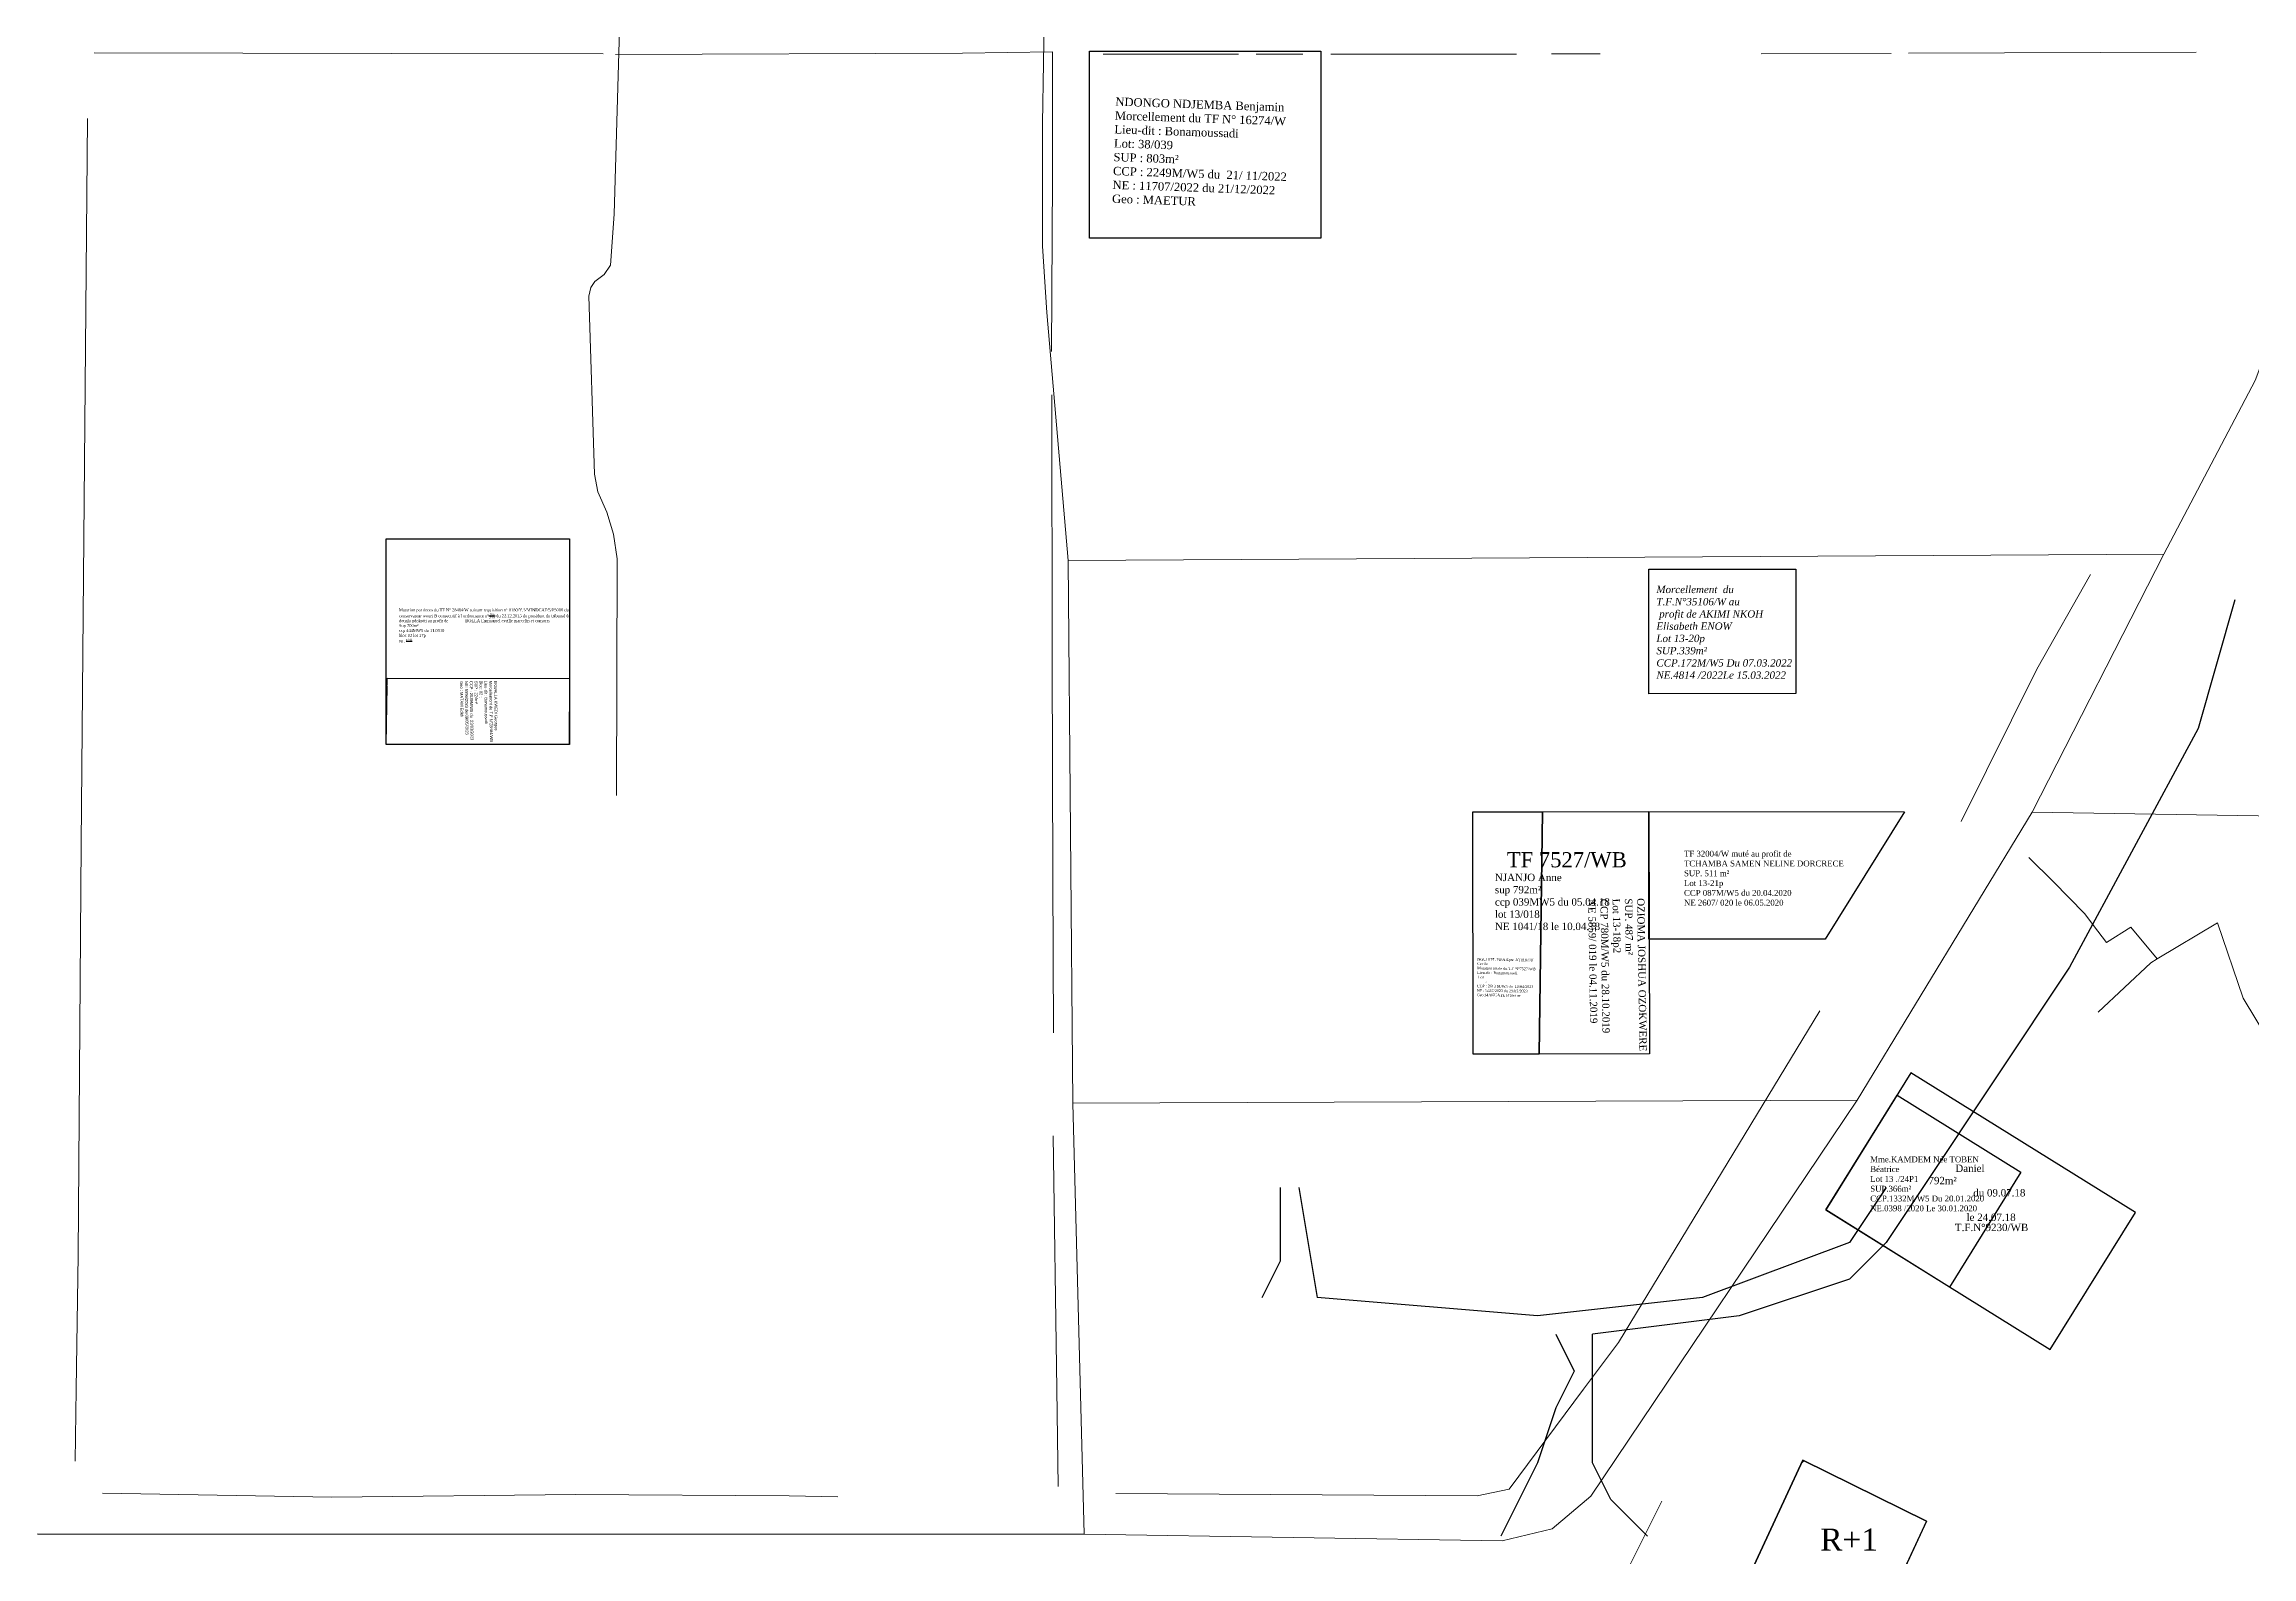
# Model space of a CAD drawing. Header units: millimetres. Extents: x 579832 to 917290, y 449831 to 1452191.
# Drawn here: x 582562.7 to 582863.4, y 451577.2 to 451783.2 of the extents above; entities that cross this region are included whole.
import ezdxf

# ---------------------------------------------------------------- set-up
doc = ezdxf.new("R2010")
doc.units = ezdxf.units.MM
doc.header["$LTSCALE"] = 10
doc.layers.add('Cotation Surface', color=7, linetype='Continuous')
doc.layers.add('end maj 26 02 2021', color=7, linetype='Continuous')
for name, color, linetype, lineweight in [('drains_fossés', 120, 'Continuous', 20), ('MAJ APRES LE 13.01.2023', 222, 'Continuous', 30), ('Roads_others', 24, 'Continuous', 9)]:
    doc.layers.add(name, color=color, linetype=linetype, lineweight=lineweight)
doc.styles.add('STYLE3', font='tt0012m_.ttf', dxfattribs={"height": 13})
doc.styles.add('Times 1.0', font='times.ttf', dxfattribs={"width": 0.99, "height": 1})

msp = doc.modelspace()

# ---------------------------------------------------------------- linework, layer by layer
at = {"color": 7}
for p, q in [((582802.25, 451590.33), (582795.3, 451575.37)), ((582802.25, 451590.33), (582795.3, 451575.37)), ((582802.05, 451589.9), (582802.4, 451590.25)), ((582802.05, 451589.9), (582802.4, 451590.25)), ((582819.13, 451582.05), (582802.25, 451590.33)), ((582819.13, 451582.05), (582802.25, 451590.33)), ((582819.13, 451582.05), (582812.18, 451567.1)), ((582819.13, 451582.05), (582812.18, 451567.1))]:
    msp.add_line(p, q, dxfattribs=at)
at = {"color": 6, "lineweight": 30, "flags": 128}
msp.add_lwpolyline([(582705.09, 451782.25), (582736.6, 451782.25), (582736.59, 451756.75), (582729.09, 451756.75), (582705.09, 451756.75)], close=True, dxfattribs=at)
msp.add_lwpolyline([(582705.09, 451782.25), (582736.6, 451782.25), (582736.59, 451756.75), (582729.09, 451756.75), (582705.09, 451756.75)], close=True, dxfattribs=at)
at = {"color": 5, "lineweight": -3, "flags": 128}
msp.add_lwpolyline([(582781.3, 451711.69), (582801.3, 451711.68), (582801.3, 451694.74), (582781.3, 451694.73)], close=True, dxfattribs=at)
msp.add_lwpolyline([(582781.3, 451711.69), (582801.3, 451711.68), (582801.3, 451694.74), (582781.3, 451694.73)], close=True, dxfattribs=at)
msp.add_lwpolyline([(582781.3, 451711.69), (582801.3, 451711.68), (582801.3, 451694.74), (582781.3, 451694.73)], close=True, dxfattribs=at)
msp.add_lwpolyline([(582781.3, 451711.69), (582801.3, 451711.68), (582801.3, 451694.74), (582781.3, 451694.73)], close=True, dxfattribs=at)
at = {"color": 7, "flags": 128}
msp.add_lwpolyline([(582802.25, 451590.33), (582819.13, 451582.05), (582812.18, 451567.1), (582795.3, 451575.37)], close=True, dxfattribs=at)
msp.add_lwpolyline([(582802.25, 451590.33), (582819.13, 451582.05), (582812.18, 451567.1), (582795.3, 451575.37)], close=True, dxfattribs=at)
at = {"color": 7, "start_tangent": (-0.926082, 0.377321)}
msp.add_spline([(583557.66, 451862.83), (583505.31, 451833.89), (583395.95, 451826.22), (583268.75, 451825.46), (583255.02, 451823.47), (583225.69, 451797.96), (583176.33, 451769.14), (583135.53, 451733.73), (583020.52, 451647.21), (583013.36, 451642.64), (582927.16, 451581.29), (582848.14, 451564.53), (582742.55, 451535.93), (582737.22, 451534.15), (582651.6, 451456.74), (582638.85, 451458.5)], degree=3, dxfattribs=at)
msp.add_spline([(583557.66, 451862.83), (583505.31, 451833.89), (583395.95, 451826.22), (583268.75, 451825.46), (583255.02, 451823.47), (583225.69, 451797.96), (583176.33, 451769.14), (583135.53, 451733.73), (583020.52, 451647.21), (583013.36, 451642.64), (582927.16, 451581.29), (582848.14, 451564.53), (582742.55, 451535.93), (582737.22, 451534.15), (582651.6, 451456.74), (582638.85, 451458.5)], degree=3, dxfattribs=at)
at = {"layer": 'drains_fossés'}
for p, q in [((582725.38, 451781.84), (582706.97, 451781.83)), ((582725.38, 451781.84), (582706.97, 451781.83)), ((582734.16, 451781.84), (582727.79, 451781.84)), ((582734.16, 451781.84), (582727.79, 451781.84)), ((582763.25, 451781.84), (582737.95, 451781.84)), ((582763.25, 451781.84), (582737.95, 451781.84)), ((582774.65, 451781.85), (582768.01, 451781.85)), ((582774.65, 451781.85), (582768.01, 451781.85)), ((582814.32, 451781.93), (582796.59, 451781.87)), ((582814.32, 451781.93), (582796.59, 451781.87)), ((582855.83, 451782.08), (582816.67, 451781.94)), ((582855.83, 451782.08), (582816.67, 451781.94)), ((582783.06, 451584.75), (582778.51, 451575.67)), ((582783.06, 451584.75), (582778.51, 451575.67))]:
    msp.add_line(p, q, dxfattribs=at)
for points in [[(582569.5, 451782), (582609.98, 451781.89), (582638.85, 451781.85)], [(582569.5, 451782), (582609.98, 451781.89), (582638.85, 451781.85)], [(582640.51, 451781.77), (582687.78, 451781.97), (582700.03, 451782.12), (582700.04, 451764.96), (582699.93, 451741.33)], [(582640.51, 451781.77), (582687.78, 451781.97), (582700.03, 451782.12), (582700.04, 451764.96), (582699.93, 451741.33)], [(582568.58, 451773.05), (582567.71, 451674.22), (582567.3, 451618.29), (582567.05, 451600), (582566.92, 451590.22)], [(582568.58, 451773.05), (582567.71, 451674.22), (582567.3, 451618.29), (582567.05, 451600), (582566.92, 451590.22)], [(582699.94, 451735.45), (582700.01, 451699.39), (582700.08, 451669.75), (582700.18, 451648.56)], [(582699.94, 451735.45), (582700.01, 451699.39), (582700.08, 451669.75), (582700.18, 451648.56)], [(582841.47, 451710.95), (582834.13, 451698.07), (582823.82, 451677.31)], [(582841.47, 451710.95), (582834.13, 451698.07), (582823.82, 451677.31)], [(582833.06, 451672.41), (582836.4, 451669.1), (582840.63, 451664.82), (582842.44, 451662.4), (582843.64, 451660.86), (582846.97, 451662.94), (582850.52, 451658.61)], [(582833.06, 451672.41), (582836.4, 451669.1), (582840.63, 451664.82), (582842.44, 451662.4), (582843.64, 451660.86), (582846.97, 451662.94), (582850.52, 451658.61)], [(582850.52, 451658.61), (582858.78, 451663.52), (582862.24, 451653.28), (582867.43, 451644.67)], [(582850.52, 451658.61), (582858.78, 451663.52), (582862.24, 451653.28), (582867.43, 451644.67)], [(582842.52, 451651.36), (582849.68, 451658.1), (582850.52, 451658.61)], [(582842.52, 451651.36), (582849.68, 451658.1), (582850.52, 451658.61)], [(582804.58, 451651.52), (582777.16, 451606.38), (582772.4, 451600), (582762.27, 451586.41), (582757.88, 451585.48), (582708.67, 451585.83)], [(582804.58, 451651.52), (582777.16, 451606.38), (582772.4, 451600), (582762.27, 451586.41), (582757.88, 451585.48), (582708.67, 451585.83)], [(582700.14, 451634.53), (582700.62, 451600), (582700.81, 451586.76)], [(582700.14, 451634.53), (582700.62, 451600), (582700.81, 451586.76)], [(582570.63, 451585.85), (582601.86, 451585.33), (582635.09, 451585.68), (582664.18, 451585.49), (582670.82, 451585.37)], [(582570.63, 451585.85), (582601.86, 451585.33), (582635.09, 451585.68), (582664.18, 451585.49), (582670.82, 451585.37)]]:
    msp.add_lwpolyline(points, dxfattribs=at)
at = {"layer": 'end maj 26 02 2021', "color": 3, "lineweight": -3, "flags": 128}
for points in [[(582609.26, 451715.82), (582634.26, 451715.82), (582634.26, 451687.82), (582609.26, 451687.82)], [(582609.26, 451715.82), (582634.26, 451715.82), (582634.26, 451687.82), (582609.26, 451687.82)], [(582609.26, 451715.82), (582634.26, 451715.82), (582634.26, 451687.82), (582609.26, 451687.82)], [(582609.26, 451715.82), (582634.26, 451715.82), (582634.26, 451687.82), (582609.26, 451687.82)], [(582781.3, 451678.67), (582816.12, 451678.66), (582805.33, 451661.3), (582781.3, 451661.32)], [(582781.3, 451678.67), (582816.12, 451678.66), (582805.33, 451661.3), (582781.3, 451661.32)], [(582781.3, 451678.67), (582816.12, 451678.66), (582805.33, 451661.3), (582781.3, 451661.32)], [(582781.3, 451678.67), (582816.12, 451678.66), (582805.33, 451661.3), (582781.3, 451661.32)]]:
    msp.add_lwpolyline(points, close=True, dxfattribs=at)
at = {"layer": 'end maj 26 02 2021', "flags": 128}
for points in [[(582861.11, 451707.49), (582856.11, 451689.99), (582838.61, 451657.49), (582818.61, 451627.49)], [(582861.11, 451707.49), (582856.11, 451689.99), (582838.61, 451657.49), (582818.61, 451627.49)], [(582861.11, 451707.49), (582856.11, 451689.99), (582838.61, 451657.49), (582818.61, 451627.49)], [(582861.11, 451707.49), (582856.11, 451689.99), (582838.61, 451657.49), (582818.61, 451627.49)], [(582728.61, 451612.49), (582731.11, 451617.49), (582731.11, 451627.49)], [(582728.61, 451612.49), (582731.11, 451617.49), (582731.11, 451627.49)], [(582728.61, 451612.49), (582731.11, 451617.49), (582731.11, 451627.49)], [(582728.61, 451612.49), (582731.11, 451617.49), (582731.11, 451627.49)], [(582733.61, 451627.49), (582736.11, 451612.49)], [(582733.61, 451627.49), (582736.11, 451612.49)], [(582733.61, 451627.49), (582736.11, 451612.49)], [(582733.61, 451627.49), (582736.11, 451612.49)], [(582813.61, 451627.49), (582808.61, 451619.99), (582788.61, 451612.49), (582766.11, 451609.99), (582736.11, 451612.49)], [(582813.61, 451627.49), (582808.61, 451619.99), (582788.61, 451612.49), (582766.11, 451609.99), (582736.11, 451612.49)], [(582813.61, 451627.49), (582808.61, 451619.99), (582788.61, 451612.49), (582766.11, 451609.99), (582736.11, 451612.49)], [(582813.61, 451627.49), (582808.61, 451619.99), (582788.61, 451612.49), (582766.11, 451609.99), (582736.11, 451612.49)], [(582818.61, 451627.49), (582813.61, 451619.99), (582808.61, 451614.99)], [(582818.61, 451627.49), (582813.61, 451619.99), (582808.61, 451614.99)], [(582818.61, 451627.49), (582813.61, 451619.99), (582808.61, 451614.99)], [(582818.61, 451627.49), (582813.61, 451619.99), (582808.61, 451614.99)], [(582808.61, 451614.99), (582793.61, 451609.99)], [(582808.61, 451614.99), (582793.61, 451609.99)], [(582808.61, 451614.99), (582793.61, 451609.99)], [(582808.61, 451614.99), (582793.61, 451609.99)], [(582793.61, 451609.99), (582773.61, 451607.49)], [(582793.61, 451609.99), (582773.61, 451607.49)], [(582793.61, 451609.99), (582773.61, 451607.49)], [(582793.61, 451609.99), (582773.61, 451607.49)], [(582768.61, 451607.49), (582771.11, 451602.49), (582768.61, 451597.49), (582766.11, 451589.99), (582761.11, 451579.99)], [(582768.61, 451607.49), (582771.11, 451602.49), (582768.61, 451597.49), (582766.11, 451589.99), (582761.11, 451579.99)], [(582768.61, 451607.49), (582771.11, 451602.49), (582768.61, 451597.49), (582766.11, 451589.99), (582761.11, 451579.99)], [(582768.61, 451607.49), (582771.11, 451602.49), (582768.61, 451597.49), (582766.11, 451589.99), (582761.11, 451579.99)], [(582781.11, 451579.99), (582776.11, 451584.99), (582773.61, 451589.99), (582773.61, 451594.99), (582773.61, 451607.49)], [(582781.11, 451579.99), (582776.11, 451584.99), (582773.61, 451589.99), (582773.61, 451594.99), (582773.61, 451607.49)], [(582781.11, 451579.99), (582776.11, 451584.99), (582773.61, 451589.99), (582773.61, 451594.99), (582773.61, 451607.49)], [(582781.11, 451579.99), (582776.11, 451584.99), (582773.61, 451589.99), (582773.61, 451594.99), (582773.61, 451607.49)]]:
    msp.add_lwpolyline(points, dxfattribs=at)
at = {"layer": 'end maj 26 02 2021', "color": 150, "lineweight": -3, "flags": 128}
for points in [[(582766.8, 451678.65), (582781.3, 451678.67), (582781.36, 451645.67), (582766.33, 451645.65)], [(582766.8, 451678.65), (582781.3, 451678.67), (582781.36, 451645.67), (582766.33, 451645.65)], [(582766.8, 451678.65), (582781.3, 451678.67), (582781.36, 451645.67), (582766.33, 451645.65)], [(582766.8, 451678.65), (582781.3, 451678.67), (582781.36, 451645.67), (582766.33, 451645.65)], [(582815.1, 451640.05), (582831.97, 451629.55), (582822.26, 451613.93), (582805.39, 451624.43)], [(582815.1, 451640.05), (582831.97, 451629.55), (582822.26, 451613.93), (582805.39, 451624.43)], [(582815.1, 451640.05), (582831.97, 451629.55), (582822.26, 451613.93), (582805.39, 451624.43)], [(582815.1, 451640.05), (582831.97, 451629.55), (582822.26, 451613.93), (582805.39, 451624.43)]]:
    msp.add_lwpolyline(points, close=True, dxfattribs=at)
at = {"layer": 'end maj 26 02 2021', "color": 3, "flags": 128}
msp.add_lwpolyline([(582847.57, 451624.1), (582817, 451643.1), (582817, 451643.1), (582805.38, 451624.43), (582835.95, 451605.42)], close=True, dxfattribs=at)
msp.add_lwpolyline([(582847.57, 451624.1), (582817, 451643.1), (582817, 451643.1), (582805.38, 451624.43), (582835.95, 451605.42)], close=True, dxfattribs=at)
msp.add_lwpolyline([(582847.57, 451624.1), (582817, 451643.1), (582817, 451643.1), (582805.38, 451624.43), (582835.95, 451605.42)], close=True, dxfattribs=at)
msp.add_lwpolyline([(582847.57, 451624.1), (582817, 451643.1), (582817, 451643.1), (582805.38, 451624.43), (582835.95, 451605.42)], close=True, dxfattribs=at)
at = {"layer": 'MAJ APRES LE 13.01.2023', "color": 232, "lineweight": 30, "flags": 128}
msp.add_lwpolyline([(582634.26, 451696.82), (582634.21, 451687.82), (582609.26, 451687.84), (582609.42, 451695.75), (582609.36, 451695.96), (582609.41, 451695.96), (582609.41, 451696.84)], close=True, dxfattribs=at)
msp.add_lwpolyline([(582634.26, 451696.82), (582634.21, 451687.82), (582609.26, 451687.84), (582609.42, 451695.75), (582609.36, 451695.96), (582609.41, 451695.96), (582609.41, 451696.84)], close=True, dxfattribs=at)
at = {"layer": 'MAJ APRES LE 13.01.2023', "lineweight": 30, "flags": 128}
for points in [[(582757.3, 451678.63), (582781.3, 451678.67), (582781.36, 451645.67), (582757.36, 451645.63)], [(582757.3, 451678.63), (582781.3, 451678.67), (582781.36, 451645.67), (582757.36, 451645.63)], [(582757.3, 451678.63), (582781.3, 451678.67), (582781.36, 451645.67), (582757.36, 451645.63)], [(582757.3, 451678.63), (582781.3, 451678.67), (582781.36, 451645.67), (582757.36, 451645.63)], [(582757.3, 451678.63), (582766.8, 451678.65), (582766.33, 451645.65), (582757.36, 451645.63)], [(582757.3, 451678.63), (582766.8, 451678.65), (582766.33, 451645.65), (582757.36, 451645.63)], [(582757.3, 451678.63), (582766.8, 451678.65), (582766.33, 451645.65), (582757.36, 451645.63)], [(582757.3, 451678.63), (582766.8, 451678.65), (582766.33, 451645.65), (582757.36, 451645.63)]]:
    msp.add_lwpolyline(points, close=True, dxfattribs=at)
at = {"layer": 'Roads_others'}
for p, q in [((582702.18, 451712.88), (582851.44, 451713.72)), ((582702.18, 451712.88), (582851.44, 451713.72)), ((582702.84, 451638.97), (582809.66, 451639.37)), ((582702.84, 451638.97), (582809.66, 451639.37))]:
    msp.add_line(p, q, dxfattribs=at)
for points in [[(582701.5, 451880.75), (582700.82, 451838.26), (582698.98, 451788.9), (582698.7, 451772.4), (582698.68, 451755.69), (582699.29, 451746.64), (582702.18, 451712.88), (582702.84, 451638.97), (582704.35, 451580.29)], [(582701.5, 451880.75), (582700.82, 451838.26), (582698.98, 451788.9), (582698.7, 451772.4), (582698.68, 451755.69), (582699.29, 451746.64), (582702.18, 451712.88), (582702.84, 451638.97), (582704.35, 451580.29)], [(583039.92, 451875.91), (583036.87, 451874.36), (583035.54, 451871.32), (583034.99, 451805.3), (583033.78, 451800.07), (583031.4, 451795.26), (583004.78, 451757.38), (583000.27, 451750.62), (582973.96, 451711.23), (582953.87, 451681.14), (582949.11, 451678.11), (582942.7, 451676.84), (582833.52, 451678.6)], [(583039.92, 451875.91), (583036.87, 451874.36), (583035.54, 451871.32), (583034.99, 451805.3), (583033.78, 451800.07), (583031.4, 451795.26), (583004.78, 451757.38), (583000.27, 451750.62), (582973.96, 451711.23), (582953.87, 451681.14), (582949.11, 451678.11), (582942.7, 451676.84), (582833.52, 451678.6)], [(582640.65, 451680.85), (582640.73, 451713.09), (582640.25, 451716.45), (582639.35, 451719.44), (582638.12, 451722.21), (582637.67, 451724.61), (582636.9, 451748.87), (582637.17, 451750.05), (582637.69, 451750.87), (582638.98, 451751.83), (582639.84, 451753.09), (582640.35, 451760.03), (582641.14, 451788.31)], [(582640.65, 451680.85), (582640.73, 451713.09), (582640.25, 451716.45), (582639.35, 451719.44), (582638.12, 451722.21), (582637.67, 451724.61), (582636.9, 451748.87), (582637.17, 451750.05), (582637.69, 451750.87), (582638.98, 451751.83), (582639.84, 451753.09), (582640.35, 451760.03), (582641.14, 451788.31)], [(582869.92, 451757.75), (582867.76, 451747.6), (582863.9, 451737.39), (582851.44, 451713.72), (582833.52, 451678.6), (582809.66, 451639.37), (582773.38, 451585.44), (582768.1, 451581), (582761.33, 451579.37), (582704.35, 451580.29), (582561.83, 451580.27), (582513.46, 451580.47), (582471.39, 451580.65), (582357.86, 451581.42)], [(582869.92, 451757.75), (582867.76, 451747.6), (582863.9, 451737.39), (582851.44, 451713.72), (582833.52, 451678.6), (582809.66, 451639.37), (582773.38, 451585.44), (582768.1, 451581), (582761.33, 451579.37), (582704.35, 451580.29), (582561.83, 451580.27), (582513.46, 451580.47), (582471.39, 451580.65), (582357.86, 451581.42)]]:
    msp.add_lwpolyline(points, dxfattribs=at)

# ---------------------------------------------------------------- texts
at = {"color": 3, "insert": (582708.64, 451775.94), "char_height": 1.1336, "width": 84.7669, "attachment_point": 1, "rotation": 358.0419}
msp.add_mtext('{\\fTimes New Roman|b0|i0|c0|p18;NDONGO NDJEMBA Benjamin\\P\\C1;Morcellement du TF N° 16274/W \\P\\C256;Lieu-dit : Bonamoussadi \\PLot: 38/039\\PSUP : 803m²\\PCCP : 2249M/W5 du  21/ 11/2022\\PNE : 11707/2022 du 21/12/2022\\P\\C1;Geo : MAETUR}', dxfattribs=at)
msp.add_mtext('{\\fTimes New Roman|b0|i0|c0|p18;NDONGO NDJEMBA Benjamin\\P\\C1;Morcellement du TF N° 16274/W \\P\\C256;Lieu-dit : Bonamoussadi \\PLot: 38/039\\PSUP : 803m²\\PCCP : 2249M/W5 du  21/ 11/2022\\PNE : 11707/2022 du 21/12/2022\\P\\C1;Geo : MAETUR}', dxfattribs=at)
at = {"layer": 'Cotation Surface', "color": 0, "lineweight": 13, "insert": (582804.65, 451581.04), "char_height": 3, "width": 29.8746, "attachment_point": 1, "style": 'STYLE3'}
msp.add_mtext('{\\fTimes New Roman|b0|i0|c0|p18;R+1}', dxfattribs=at)
msp.add_mtext('{\\fTimes New Roman|b0|i0|c0|p18;R+1}', dxfattribs=at)
at = {"layer": 'end maj 26 02 2021', "color": 150, "linetype": 'ByBlock', "lineweight": -3, "ltscale": 0.0014, "attachment_point": 1, "style": 'Times 1.0'}
for s, insert, char_height, width in [('{\\fTimes New Roman|b0|i1|c0|p18;\\C1;Morcellement  du T.F.N°35106/W au\\P profit de\\C7; AKIMI NKOH Elisabeth ENOW\\C1;^J\\C7;Lot 13-20p\\PSUP.339m²\\PCCP.172M/W5 Du 07.03.2022\\PNE.4814 /2022Le 15.03.2022}', (582782.32, 451709.43), 1, 19.8008), ('{\\fTimes New Roman|b0|i1|c0|p18;\\C1;Morcellement  du T.F.N°35106/W au\\P profit de\\C7; AKIMI NKOH Elisabeth ENOW\\C1;^J\\C7;Lot 13-20p\\PSUP.339m²\\PCCP.172M/W5 Du 07.03.2022\\PNE.4814 /2022Le 15.03.2022}', (582782.32, 451709.43), 1, 19.8008), ('{\\fTimes New Roman|b0|i1|c0|p18;\\C1;Morcellement  du T.F.N°35106/W au\\P profit de\\C7; AKIMI NKOH Elisabeth ENOW\\C1;^J\\C7;Lot 13-20p\\PSUP.339m²\\PCCP.172M/W5 Du 07.03.2022\\PNE.4814 /2022Le 15.03.2022}', (582782.32, 451709.43), 1, 19.8008), ('{\\fTimes New Roman|b0|i1|c0|p18;\\C1;Morcellement  du T.F.N°35106/W au\\P profit de\\C7; AKIMI NKOH Elisabeth ENOW\\C1;^J\\C7;Lot 13-20p\\PSUP.339m²\\PCCP.172M/W5 Du 07.03.2022\\PNE.4814 /2022Le 15.03.2022}', (582782.32, 451709.43), 1, 19.8008), ('{\\C1;TF 7527/WB}', (582761.94, 451673.15), 2.0596, 76.8918), ('{\\C1;TF 7527/WB}', (582761.94, 451673.15), 2.0596, 76.8918), ('{\\C1;TF 7527/WB}', (582761.94, 451673.15), 2.0596, 76.8918), ('{\\C1;TF 7527/WB}', (582761.94, 451673.15), 2.0596, 76.8918), ('{\\C1;TF 32004/W muté au profit de\\P\\C256;TCHAMBA SAMEN NELINE DORCRECE\\PSUP. 511 m²\\PLot 13-21p\\PCCP 087M/W5 du 20.04.2020\\PNE 2607/ 020 le 06.05.2020}', (582786.08, 451673.34), 0.8, 29.3161), ('{\\C1;TF 32004/W muté au profit de\\P\\C256;TCHAMBA SAMEN NELINE DORCRECE\\PSUP. 511 m²\\PLot 13-21p\\PCCP 087M/W5 du 20.04.2020\\PNE 2607/ 020 le 06.05.2020}', (582786.08, 451673.34), 0.8, 29.3161), ('{\\C1;TF 32004/W muté au profit de\\P\\C256;TCHAMBA SAMEN NELINE DORCRECE\\PSUP. 511 m²\\PLot 13-21p\\PCCP 087M/W5 du 20.04.2020\\PNE 2607/ 020 le 06.05.2020}', (582786.08, 451673.34), 0.8, 29.3161), ('{\\C1;TF 32004/W muté au profit de\\P\\C256;TCHAMBA SAMEN NELINE DORCRECE\\PSUP. 511 m²\\PLot 13-21p\\PCCP 087M/W5 du 20.04.2020\\PNE 2607/ 020 le 06.05.2020}', (582786.08, 451673.34), 0.8, 29.3161), ('NJANJO Anne\\Psup 792m²\\Pccp 039MW5 du 05.04.18\\Plot 13/018\\PNE 1041/18 le 10.04.18', (582760.32, 451670.21), 1, 21.0406), ('NJANJO Anne\\Psup 792m²\\Pccp 039MW5 du 05.04.18\\Plot 13/018\\PNE 1041/18 le 10.04.18', (582760.32, 451670.21), 1, 21.0406), ('NJANJO Anne\\Psup 792m²\\Pccp 039MW5 du 05.04.18\\Plot 13/018\\PNE 1041/18 le 10.04.18', (582760.32, 451670.21), 1, 21.0406), ('NJANJO Anne\\Psup 792m²\\Pccp 039MW5 du 05.04.18\\Plot 13/018\\PNE 1041/18 le 10.04.18', (582760.32, 451670.21), 1, 21.0406), ('\\A1;{\\fTimes New Roman|b0|i0|c186|p18;\\C7;Mme.KAMDEM Née TOBEN Béatrice\\PLot 13 ./24P1\\PSUP.366m²\\PCCP.1332M/W5 Du 20.01.2020\\PNE.0398 /2020 Le 30.01.2020}', (582811.45, 451631.72), 0.8, 17.1981), ('\\A1;{\\fTimes New Roman|b0|i0|c186|p18;\\C7;Mme.KAMDEM Née TOBEN Béatrice\\PLot 13 ./24P1\\PSUP.366m²\\PCCP.1332M/W5 Du 20.01.2020\\PNE.0398 /2020 Le 30.01.2020}', (582811.45, 451631.72), 0.8, 17.1981), ('\\A1;{\\fTimes New Roman|b0|i0|c186|p18;\\C7;Mme.KAMDEM Née TOBEN Béatrice\\PLot 13 ./24P1\\PSUP.366m²\\PCCP.1332M/W5 Du 20.01.2020\\PNE.0398 /2020 Le 30.01.2020}', (582811.45, 451631.72), 0.8, 17.1981), ('\\A1;{\\fTimes New Roman|b0|i0|c186|p18;\\C7;Mme.KAMDEM Née TOBEN Béatrice\\PLot 13 ./24P1\\PSUP.366m²\\PCCP.1332M/W5 Du 20.01.2020\\PNE.0398 /2020 Le 30.01.2020}', (582811.45, 451631.72), 0.8, 17.1981), ('ESSEME Daniel\\Psup 792m²\\Pccp 156MW5 du 09.07.18\\Plot 13/024\\PNE 2347/18 le 24.07.18', (582816.93, 451630.6), 1, 19.7904), ('ESSEME Daniel\\Psup 792m²\\Pccp 156MW5 du 09.07.18\\Plot 13/024\\PNE 2347/18 le 24.07.18', (582816.93, 451630.6), 1, 19.7904), ('ESSEME Daniel\\Psup 792m²\\Pccp 156MW5 du 09.07.18\\Plot 13/024\\PNE 2347/18 le 24.07.18', (582816.93, 451630.6), 1, 19.7904), ('ESSEME Daniel\\Psup 792m²\\Pccp 156MW5 du 09.07.18\\Plot 13/024\\PNE 2347/18 le 24.07.18', (582816.93, 451630.6), 1, 19.7904), ('{\\C1;T.F.N°9230/WB}', (582822.99, 451622.55), 1, 20.0091), ('{\\C1;T.F.N°9230/WB}', (582822.99, 451622.55), 1, 20.0091), ('{\\C1;T.F.N°9230/WB}', (582822.99, 451622.55), 1, 20.0091), ('{\\C1;T.F.N°9230/WB}', (582822.99, 451622.55), 1, 20.0091)]:
    msp.add_mtext(s, dxfattribs=dict(at, insert=insert, char_height=char_height, width=width))
at = {"layer": 'end maj 26 02 2021', "color": 1, "linetype": 'ByBlock', "lineweight": -3, "ltscale": 0.0014, "insert": (582611.02, 451706.34), "char_height": 0.4, "width": 23.3703, "attachment_point": 1, "style": 'Times 1.0'}
msp.add_mtext('\\A1;Mutation par deces du TF N° 28484/W suivant requisition n° 0180/Y.5/MINDCAF/5/P5000 du conservateur wouri B consecutif à l ordonnance n°{\\H0.7x;\\S566/2015;} du 22.12.2015 du president du tribunal de douala ndokotti au profit de BOLLA BOLLA Emmanuel cyrille marcelin et consorts\\PSup 700m²\\Pccp 444MW5 du 11.0319\\Pbloc 02 lot 17p\\PNE {\\H0.7x;\\S1242/2019;} le 12.03.19', dxfattribs=at)
msp.add_mtext('\\A1;Mutation par deces du TF N° 28484/W suivant requisition n° 0180/Y.5/MINDCAF/5/P5000 du conservateur wouri B consecutif à l ordonnance n°{\\H0.7x;\\S566/2015;} du 22.12.2015 du president du tribunal de douala ndokotti au profit de BOLLA BOLLA Emmanuel cyrille marcelin et consorts\\PSup 700m²\\Pccp 444MW5 du 11.0319\\Pbloc 02 lot 17p\\PNE {\\H0.7x;\\S1242/2019;} le 12.03.19', dxfattribs=at)
at = {"layer": 'end maj 26 02 2021', "color": 150, "linetype": 'ByBlock', "lineweight": -3, "ltscale": 0.0014, "insert": (582780.69, 451666.89), "char_height": 1, "width": 23.786, "attachment_point": 1, "rotation": 270.9153, "style": 'Times 1.0'}
msp.add_mtext('{\\C256;OZIOMA JOSHUA OZOKWERE\\PSUP. 487 m²\\PLot 13-18p2\\PCCP 780M/W5 du 28.10.2019\\PNE 5859/ 019 le 04.11.2019}', dxfattribs=at)
msp.add_mtext('{\\C256;OZIOMA JOSHUA OZOKWERE\\PSUP. 487 m²\\PLot 13-18p2\\PCCP 780M/W5 du 28.10.2019\\PNE 5859/ 019 le 04.11.2019}', dxfattribs=at)
msp.add_mtext('{\\C256;OZIOMA JOSHUA OZOKWERE\\PSUP. 487 m²\\PLot 13-18p2\\PCCP 780M/W5 du 28.10.2019\\PNE 5859/ 019 le 04.11.2019}', dxfattribs=at)
msp.add_mtext('{\\C256;OZIOMA JOSHUA OZOKWERE\\PSUP. 487 m²\\PLot 13-18p2\\PCCP 780M/W5 du 28.10.2019\\PNE 5859/ 019 le 04.11.2019}', dxfattribs=at)
at = {"layer": 'MAJ APRES LE 13.01.2023', "color": 232, "lineweight": 30, "insert": (582624.37, 451696.52), "char_height": 0.3974, "width": 9.989, "attachment_point": 1, "rotation": 270.7915}
msp.add_mtext('{\\C7;EKWALLA KWEDI Georges}  \\P{\\C1;Morcellement du T.F N°28484/WB \\P\\C7;Lieu-dit : Bonamoussadi\\PBloc: 02 ; Lot: 10p\\PSUP : 224m²\\PCCP : 2539M/W5 du  23/03/2023\\PNE: 5596/2023 du 09/05/2023\\C256;\\P\\C1;Geo : MATAM Edith  }', dxfattribs=at)
msp.add_mtext('{\\C7;EKWALLA KWEDI Georges}  \\P{\\C1;Morcellement du T.F N°28484/WB \\P\\C7;Lieu-dit : Bonamoussadi\\PBloc: 02 ; Lot: 10p\\PSUP : 224m²\\PCCP : 2539M/W5 du  23/03/2023\\PNE: 5596/2023 du 09/05/2023\\C256;\\P\\C1;Geo : MATAM Edith  }', dxfattribs=at)
at = {"layer": 'MAJ APRES LE 13.01.2023', "lineweight": 30, "insert": (582757.93, 451658.76), "char_height": 0.3639, "width": 7.8122, "attachment_point": 1, "rotation": 359.0818}
msp.add_mtext('{\\fTimes New Roman|b0|i0|c0|p18;\\C7;NGUIHEL PIPA Epse ATTIKOU Cecile\\P\\C1;Mutation totale du T.F N°7527/WB     \\P\\C256;Lieu-dit : Bonamoussadi\\P Lot : 13/18p\\PSUP : 305m²\\PCCP : 2613 M/W5 du  19/04/2023\\PNE : 5557/2023 du 29/05/2023\\P\\C1;Geo:MAKUATE Francine}', dxfattribs=at)
msp.add_mtext('{\\fTimes New Roman|b0|i0|c0|p18;\\C7;NGUIHEL PIPA Epse ATTIKOU Cecile\\P\\C1;Mutation totale du T.F N°7527/WB     \\P\\C256;Lieu-dit : Bonamoussadi\\P Lot : 13/18p\\PSUP : 305m²\\PCCP : 2613 M/W5 du  19/04/2023\\PNE : 5557/2023 du 29/05/2023\\P\\C1;Geo:MAKUATE Francine}', dxfattribs=at)
msp.add_mtext('{\\fTimes New Roman|b0|i0|c0|p18;\\C7;NGUIHEL PIPA Epse ATTIKOU Cecile\\P\\C1;Mutation totale du T.F N°7527/WB     \\P\\C256;Lieu-dit : Bonamoussadi\\P Lot : 13/18p\\PSUP : 305m²\\PCCP : 2613 M/W5 du  19/04/2023\\PNE : 5557/2023 du 29/05/2023\\P\\C1;Geo:MAKUATE Francine}', dxfattribs=at)
msp.add_mtext('{\\fTimes New Roman|b0|i0|c0|p18;\\C7;NGUIHEL PIPA Epse ATTIKOU Cecile\\P\\C1;Mutation totale du T.F N°7527/WB     \\P\\C256;Lieu-dit : Bonamoussadi\\P Lot : 13/18p\\PSUP : 305m²\\PCCP : 2613 M/W5 du  19/04/2023\\PNE : 5557/2023 du 29/05/2023\\P\\C1;Geo:MAKUATE Francine}', dxfattribs=at)

doc.saveas('drawing.dxf')
